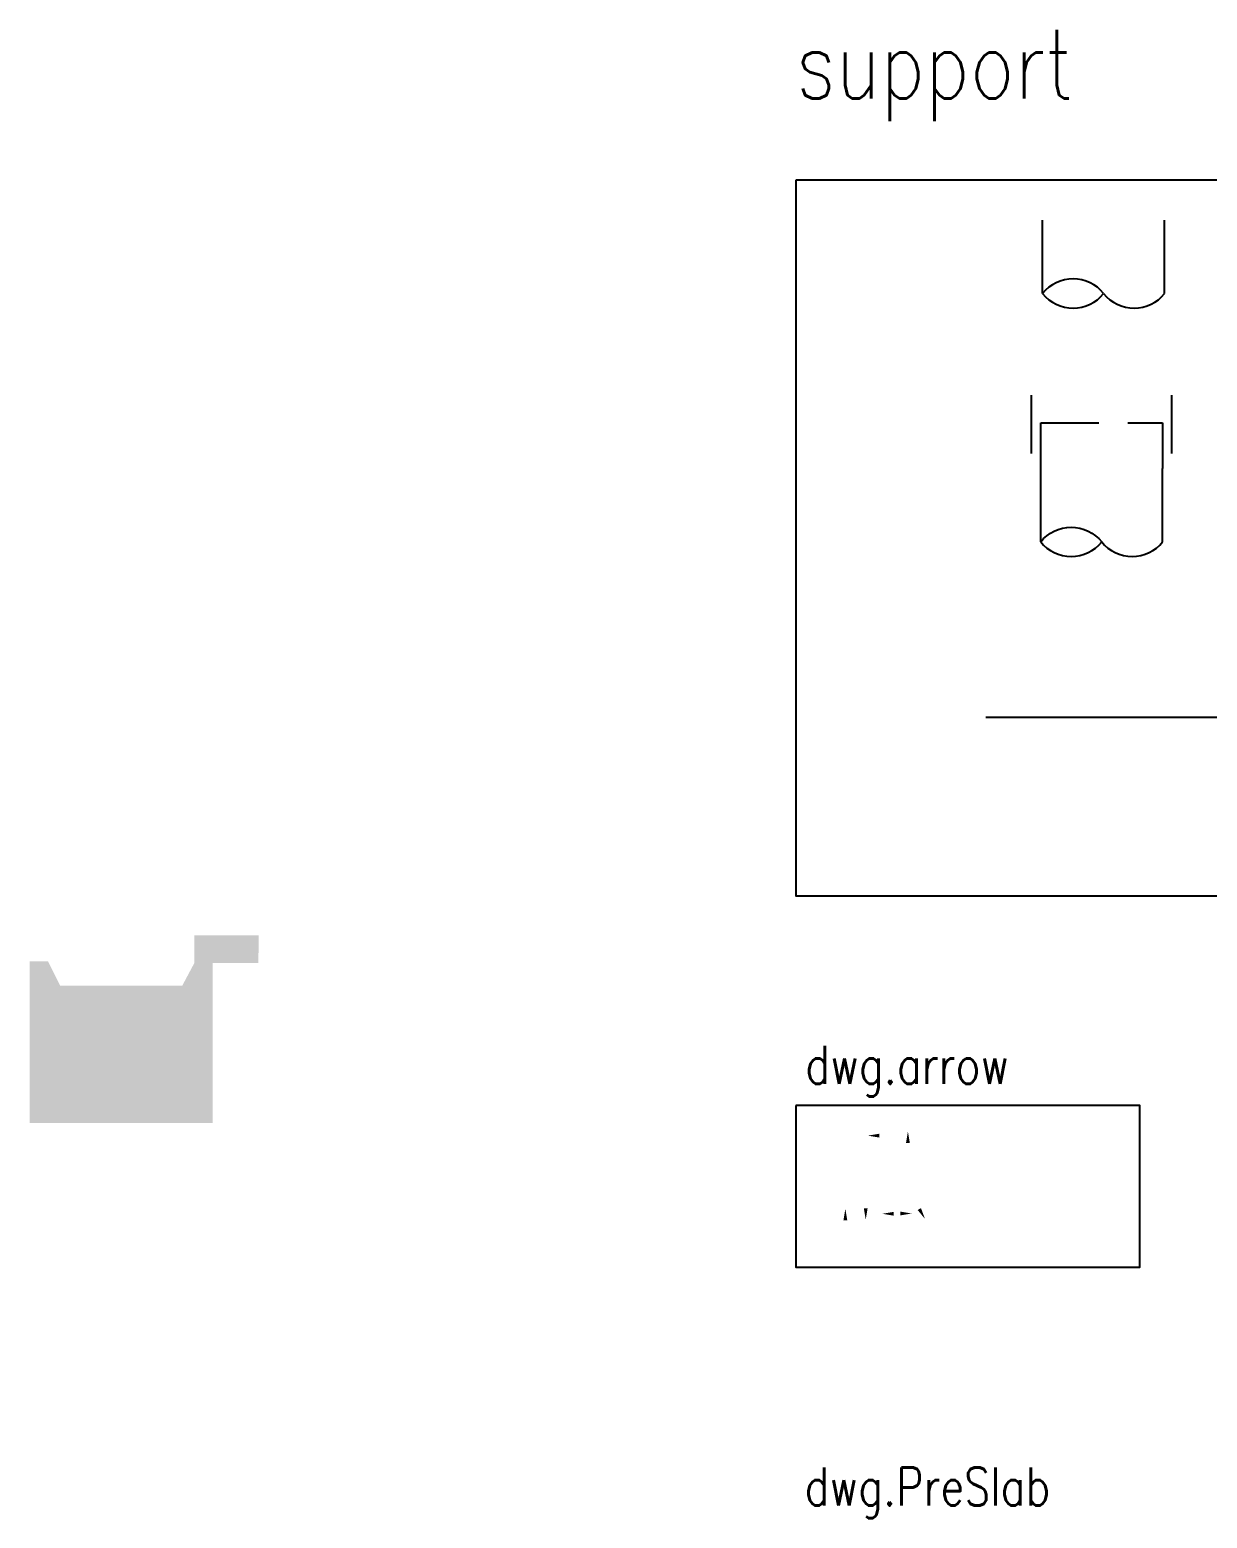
# Model space of a CAD drawing. Extents: x -4754 to 8167, y -19960 to 3942.
# Drawn here: x -4754 to -3982, y -2084 to -1108 of the extents above; entities that cross this region are included whole.
import ezdxf

# ---------------------------------------------------------------- set-up
doc = ezdxf.new("R2010")
doc.units = 0
doc.header["$LTSCALE"] = 3
doc.linetypes.add('DASHED', pattern=[19.05, 12.7, -6.35])
doc.layers.get('0').update_dxf_attribs({"linetype": 'CONTINUOUS'})
doc.layers.add('HB_0', color=7, linetype='CONTINUOUS', transparency=0.5)
doc.layers.add('預鑄版_HATCH', color=253, linetype='CONTINUOUS', transparency=0.1)
doc.layers.add('HB_TXT_CTEXT', color=2, linetype='CONTINUOUS')
doc.styles.get("Standard").update_dxf_attribs({"font": 'ROMANS.shx', "width": 0.8, "bigfont": 'chineset.shx'})

# ---------------------------------------------------------------- blocks, each defined once
blk = doc.blocks.new('rebar_arrowL')
at = {"color": 1, "linetype": 'Continuous', "extrusion": (0, 0, -1)}
blk.add_solid([(-7.5, 1.25), (0, 0), (-7.5, -1.25)], dxfattribs=at)
blk = doc.blocks.new('rebar_arrowU')
at = {"color": 1, "linetype": 'Continuous'}
blk.add_solid([(-1.25, -7.5), (0, 0), (1.25, -7.5)], dxfattribs=at)
blk = doc.blocks.new('rebar_arrowD')
at = {"color": 1, "linetype": 'Continuous'}
blk.add_solid([(-1.25, -7.5), (0, 0), (1.25, -7.5)], dxfattribs=at)
blk = doc.blocks.new('rebar_arrowR')
at = {"color": 1, "linetype": 'Continuous', "extrusion": (0, 0, -1)}
blk.add_solid([(-7.5, 1.25), (0, 0), (-7.5, -1.25)], dxfattribs=at)
blk = doc.blocks.new('fender_bottom')
at = {"color": 1, "linetype": 'Continuous'}
blk.add_lwpolyline([(162.5, 0), (12.5, 0, 0.529473), (6.67, -8.58), (-6.67, 8.58, -0.532815), (-12.5, 0), (-162.5, 0)], format="xyb", dxfattribs=at)
blk = doc.blocks.new('pile_vertical_with_pilecap')
at = {"linetype": 'Continuous'}
for p, q in [((-40, -48.07), (-40, 0)), ((-40, -48.07), (-40, 0)), ((40, -48.07), (40, 0)), ((40, -48.07), (40, 0))]:
    blk.add_line(p, q, dxfattribs=at)
for centre, start, end in [((-20, -64.1), 38.71799, 141.28201), ((-20, -64.1), 38.71799, 141.28201), ((-20, -32.04), 218.71799, 321.28201), ((-20, -32.04), 218.71799, 321.28201), ((20, -32.04), 218.71799, 321.28201), ((20, -32.04), 218.71799, 321.28201)]:
    blk.add_arc(centre, 25.63, start, end, dxfattribs=at)
blk = doc.blocks.new('m_Arrow_L_rebar')
at = {"color": 1, "linetype": 'Continuous', "extrusion": (0, 0, -1)}
blk.add_solid([(-7.5, 1.25), (0, 0), (-7.5, -1.25)], dxfattribs=at)
blk = doc.blocks.new('m_Arrow_U_rebar')
at = {"color": 1, "linetype": 'Continuous'}
blk.add_solid([(-1.25, -7.5), (0, 0), (1.25, -7.5)], dxfattribs=at)
blk = doc.blocks.new('pile_vertical')
at = {"color": 252, "linetype": 'DASHED'}
for p, q in [((-46, 10), (-46, 50)), ((46, 10), (46, 50))]:
    blk.add_line(p, q, dxfattribs=at)
at = {"linetype": 'Continuous'}
for p, q in [((-40, -48.07), (-40, 0)), ((40, -48.07), (40, 0))]:
    blk.add_line(p, q, dxfattribs=at)
at = {"color": 252, "linetype": 'DASHED'}
blk.add_lwpolyline([(-40, 0), (-40, 30), (40, 30), (40, 0)], dxfattribs=at)
at = {"linetype": 'Continuous'}
for points in [[(-40, -48.07, -0.48), (0, -48.07, 0.48), (40, -48.07, 0.48)], [(-40, -48.07, 0.48), (0, -48.07, 0.48)]]:
    blk.add_lwpolyline(points, format="xyb", dxfattribs=at)

msp = doc.modelspace()

# ---------------------------------------------------------------- hatches: boundary and pattern name
at = {"layer": 'HB_0'}
h = msp.add_hatch(color=253, dxfattribs=at)
h.dxf.hatch_style = 1
h.paths.add_polyline_path([(-4754.209, -1824.902), (-4754.209, -1718.902), (-4742.209, -1718.902), (-4734.209, -1734.903), (-4654.209, -1734.903), (-4646.209, -1719.902), (-4634.209, -1719.902), (-4634.209, -1824.902)])
at = {"layer": '預鑄版_HATCH', "linetype": 'Continuous'}
h = msp.add_hatch(color=256, dxfattribs=at)
h.dxf.hatch_style = 2
h.paths.add_polyline_path([(-4604.209, -1719.902), (-4604.135, -1701.902), (-4646.209, -1701.902), (-4646.209, -1719.902)])

# ---------------------------------------------------------------- linework, layer by layer
at = {"linetype": 'Continuous'}
for points in [[(-4251.719, -1206.533), (-4251.719, -1675.945), (-2940.578, -1675.945), (-2940.578, -1206.533)], [(-4251.641, -1813.475), (-4251.641, -1919.441), (-4026.07, -1919.441), (-4026.07, -1813.475)]]:
    msp.add_lwpolyline(points, close=True, dxfattribs=at)
at = {"layer": 'HB_TXT_CTEXT', "color": 1, "linetype": 'Continuous'}
for points in [[(-4136.078, -1898.716, 0, 5, 0), (-4128.748, -1885.629, 0, 0, 0), (-4123.557, -1876.36, 0, 0, 0), (-4119.807, -1876.36, 0, 0, 0)], [(-4160.64, -1897.779, 0, 1.25, 0), (-4158.808, -1894.507, 0, 0, 0), (-4148.119, -1875.423, 0, 0, 0), (-4144.369, -1875.423, 0, 0, 0)]]:
    msp.add_lwpolyline(points, format="xyseb", dxfattribs=at)

# ---------------------------------------------------------------- block references
at = {"linetype": 'Continuous'}
for name, p in [('pile_vertical_with_pilecap', (-4049.865, -1232.746)), ('pile_vertical', (-4051.137, -1395.664)), ('fender_bottom', (-3964.643, -1559.027)), ('m_Arrow_L_rebar', (-4204.523, -1833.23)), ('m_Arrow_U_rebar', (-4178.224, -1830.464)), ('rebar_arrowU', (-4219.254, -1881.198)), ('rebar_arrowL', (-4194.977, -1884.477))]:
    msp.add_blockref(name, p, dxfattribs=at)
for name, p, rotation in [('rebar_arrowD', (-4205.895, -1888.401), 180), ('rebar_arrowR', (-4175.699, -1884.307), 180), ('rebar_arrowD', (-4167.012, -1887.885), 209.9999999999997)]:
    msp.add_blockref(name, p, dxfattribs=dict(at, rotation=rotation))

# ---------------------------------------------------------------- texts
at = {"linetype": 'Continuous', "insert": (-4251.719, -1107.817), "char_height": 45, "width": 231.61621, "attachment_point": 1}
msp.add_mtext('support', dxfattribs=at)
at = {"color": 0, "linetype": 'Continuous', "char_height": 25, "width": 191.4764, "attachment_point": 1}
for s, insert in [('{dwg.arrow}', (-4245.493, -1774.293)), ('{dwg.PreSlab}', (-4245.944, -2050.86))]:
    msp.add_mtext(s, dxfattribs=dict(at, insert=insert))

doc.saveas('drawing.dxf')
